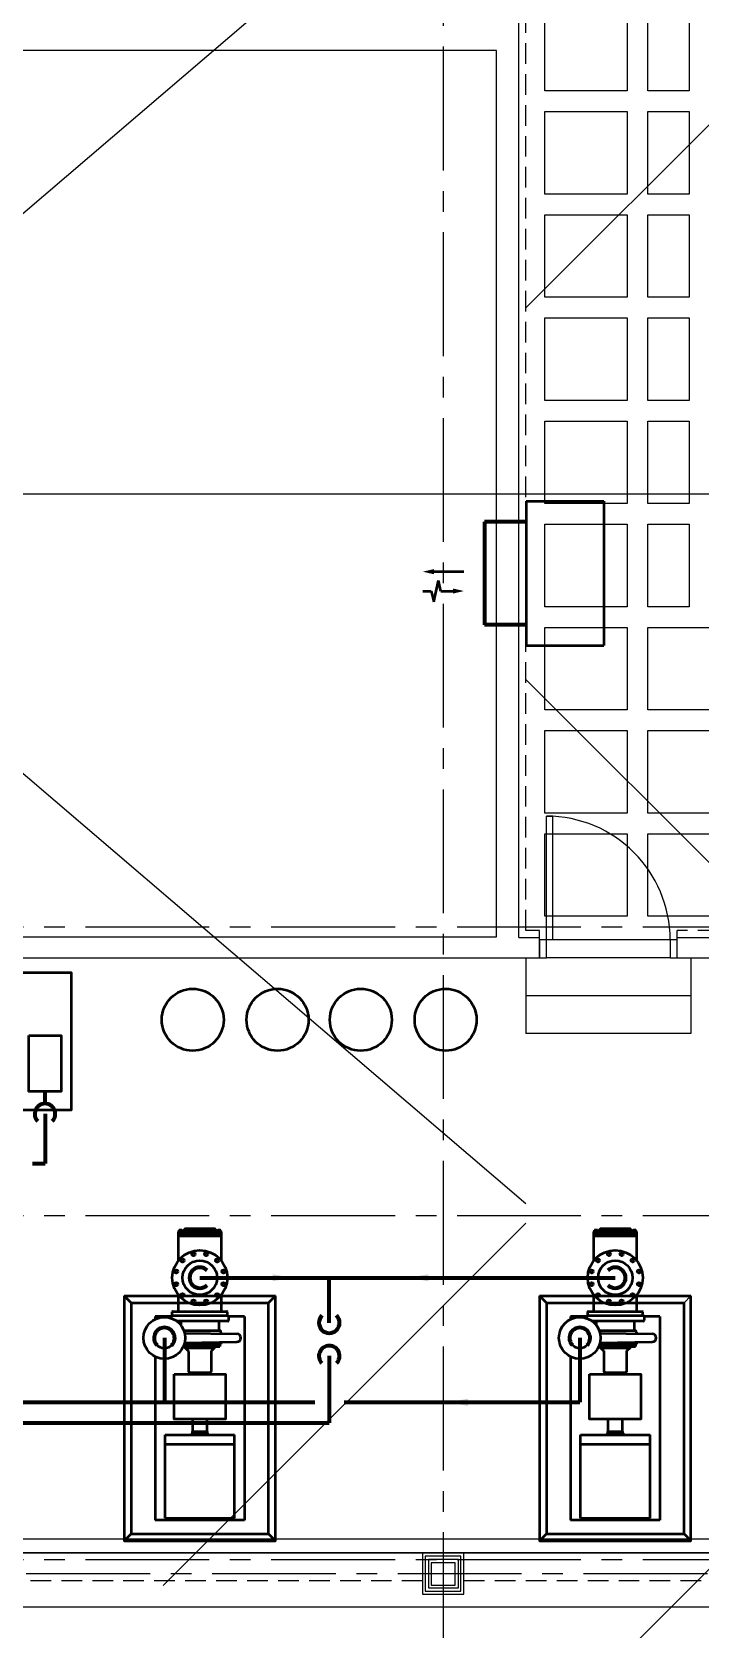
# Model space of a CAD drawing. Header units: inches. Extents: x 5893 to 9323, y 5265 to 7121.
# Drawn here: x 7308.4 to 7502.7, y 5669.9 to 6134.3 of the extents above; entities that cross this region are included whole.
import ezdxf

# ---------------------------------------------------------------- set-up
doc = ezdxf.new("R2010")
doc.units = ezdxf.units.IN
doc.header["$LTSCALE"] = 48
doc.header["$MEASUREMENT"] = 0
doc.linetypes.add('CENTER2', pattern=[1.125, 0.75, -0.125, 0.125, -0.125])
doc.linetypes.add('HIDDEN2', pattern=[0.1875, 0.125, -0.0625])
doc.layers.get('0').update_dxf_attribs({"linetype": 'CONTINUOUS'})
for name, color, linetype in [('A_0_BLDGRD', 35, 'CENTER2'), ('A_9_DR_PLN', 1, 'CONTINUOUS'), ('A_9_SCREEN WALL', 32, 'CONTINUOUS'), ('A_9_WALL', 31, 'CONTINUOUS'), ('A_MS_FINE', 1, 'CONTINUOUS'), ('A_MS_PAVERS', 1, 'CONTINUOUS'), ('A_MS_SLOPE_H', 3, 'CONTINUOUS'), ('A_MS_SLOPE_V', 1, 'CONTINUOUS'), ('columns', 2, 'CONTINUOUS')]:
    doc.layers.add(name, color=color, linetype=linetype)
for name, color, linetype, lineweight in [('M-Hvac-Eqpm', 34, 'CONTINUOUS', 50), ('M-Hvac-Retn', 30, 'CONTINUOUS', 70), ('M-Refg-Pipe', 9, 'CONTINUOUS', 70)]:
    doc.layers.add(name, color=color, linetype=linetype, lineweight=lineweight)

# ---------------------------------------------------------------- blocks, each defined once
blk = doc.blocks.new('ARROWR')
for p, q in [((0.281, 0), (0.135, 0)), ((0.281, 0), (0.31, -0.129)), ((0.367, 0.129), (0.31, -0.129)), ((0.396, 0), (0.367, 0.129)), ((0.5, 0), (0.396, 0))]:
    blk.add_line(p, q)
blk.add_solid([(0.135, 0.031), (0.135, -0.031), (0, 0)])
blk = doc.blocks.new('ARROWS')
blk.add_line((0, 0), (0.365, 0))
blk.add_solid([(0.365, 0.031), (0.365, -0.031), (0.5, 0)])
blk = doc.blocks.new('GDIMARR')
blk.add_solid([(-1, 0.167), (-1, -0.167), (0, 0)])

msp = doc.modelspace()

# ---------------------------------------------------------------- linework, layer by layer
msp.add_line((7498, 5764.7683747), (7500, 5766.7683747))
msp.add_line((7498, 5764.7683747), (7500, 5766.7683747))
at = {"layer": 'A_0_BLDGRD'}
for p, q in [((7428, 6670), (7428, 5330)), ((7428, 6670), (7428, 5330)), ((8872, 5874), (6344, 5874)), ((8872, 5874), (6344, 5874)), ((8872, 5790), (6344, 5790)), ((8872, 5790), (6344, 5790)), ((8872, 5690), (6316, 5690)), ((8872, 5690), (6316, 5690))]:
    msp.add_line(p, q, dxfattribs=at)
at = {"layer": 'A_9_DR_PLN'}
for points in [[(7457.96875, 5906.25), (7459.71875, 5906.25), (7459.71875, 5870.25), (7457.96875, 5870.25)], [(7455.96875, 5865), (7457.96875, 5865), (7457.96875, 5870.25), (7455.96875, 5870.25)], [(7493.96875, 5865), (7495.96875, 5865), (7495.96875, 5870.25), (7493.96875, 5870.25)]]:
    msp.add_lwpolyline(points, close=True, dxfattribs=at)
msp.add_arc((7457.96875, 5870.25), 36, 0, 90, dxfattribs=at)
at = {"layer": 'A_9_SCREEN WALL', "linetype": 'HIDDEN2'}
for p, q in [((7455.96875, 5871), (7455.96875, 5873)), ((7495.96875, 5871), (7495.96875, 5873))]:
    msp.add_line(p, q, dxfattribs=at)
at = {"layer": 'A_9_SCREEN WALL', "color": 66, "linetype": 'CENTER2'}
msp.add_line((6334.7906211, 5686), (7793.1182862, 5686), dxfattribs=at)
at = {"layer": 'A_9_SCREEN WALL', "color": 2, "linetype": 'HIDDEN2'}
for p, q in [((7254, 5684.0029885), (7422, 5684.0029885)), ((7434, 5684.0029885), (7602, 5684.0029885))]:
    msp.add_line(p, q, dxfattribs=at)
at = {"layer": 'A_9_SCREEN WALL'}
msp.add_line((6977.75, 5676.375), (7535.5, 5676.375), dxfattribs=at)
at = {"layer": 'A_9_SCREEN WALL', "linetype": 'HIDDEN2'}
for points in [[(7455.96875, 5873), (7451.96875, 5873), (7451.96875, 6252.5)], [(7543.96875, 5695.0029885), (7543.96875, 5873), (7495.96875, 5873)]]:
    msp.add_lwpolyline(points, dxfattribs=at)
at = {"layer": 'A_9_SCREEN WALL'}
msp.add_lwpolyline([(6969.25, 5692.0029885), (7534, 5692.0029885)], dxfattribs=at)
at = {"layer": 'A_9_SCREEN WALL', "color": 2}
for points in [[(7434, 5692.0029885), (7422, 5692.0029885), (7422, 5679.9970115), (7434, 5679.9970115)], [(7433.1182862, 5691.0473235), (7422.7906211, 5691.0473235), (7422.7906211, 5680.8455662), (7433.1182862, 5680.8455662)]]:
    msp.add_lwpolyline(points, close=True, dxfattribs=at)
at = {"layer": 'A_9_WALL'}
for p, q in [((7449.96875, 5871), (7449.96875, 6252.5)), ((7443.43875, 6128.875), (7076.96875, 6128.875)), ((7443.43875, 5871.125), (7443.43875, 6128.875)), ((7267.96875, 5871.125), (7443.43875, 5871.125)), ((7449.96875, 5871), (7455.96875, 5871)), ((7455.96875, 5865), (7455.96875, 5871)), ((7495.96875, 5865), (7495.96875, 5871)), ((7495.96875, 5871), (7541.96875, 5871)), ((7267.96875, 5865), (7455.96875, 5865)), ((7495.96875, 5865), (7535.96875, 5865)), ((6977.71875, 5696.1279885), (7535.96875, 5696.1279885)), ((7541.96875, 5692.0029885), (6971.21875, 5692.0029885))]:
    msp.add_line(p, q, dxfattribs=at)
at = {"layer": 'A_MS_FINE', "color": 3}
for p, q in [((7494, 5870.25), (7458, 5870.25)), ((7494, 5865), (7458, 5865))]:
    msp.add_line(p, q, dxfattribs=at)
at = {"layer": 'A_MS_FINE'}
for p, q in [((7452, 5865), (7452, 5843)), ((7500, 5865), (7500, 5843)), ((7500, 5854), (7452, 5854)), ((7500, 5843), (7452, 5843))]:
    msp.add_line(p, q, dxfattribs=at)
at = {"layer": 'A_MS_PAVERS'}
for points in [[(7457.5, 6141.125), (7481.5, 6141.125), (7481.5, 6117.125), (7457.5, 6117.125)], [(7487.5, 6141.125), (7499.5, 6141.125), (7499.5, 6117.125), (7487.5, 6117.125)], [(7457.5, 6111.125), (7481.5, 6111.125), (7481.5, 6087.125), (7457.5, 6087.125)], [(7487.5, 6111.125), (7499.5, 6111.125), (7499.5, 6087.125), (7487.5, 6087.125)], [(7457.5, 6081.125), (7481.5, 6081.125), (7481.5, 6057.125), (7457.5, 6057.125)], [(7487.5, 6081.125), (7499.5, 6081.125), (7499.5, 6057.125), (7487.5, 6057.125)], [(7457.5, 6051.125), (7481.5, 6051.125), (7481.5, 6027.125), (7457.5, 6027.125)], [(7487.5, 6051.125), (7499.5, 6051.125), (7499.5, 6027.125), (7487.5, 6027.125)], [(7457.5, 6021.125), (7481.5, 6021.125), (7481.5, 5997.125), (7457.5, 5997.125)], [(7487.5, 6021.125), (7499.5, 6021.125), (7499.5, 5997.125), (7487.5, 5997.125)], [(7457.5, 5991.125), (7481.5, 5991.125), (7481.5, 5967.125), (7457.5, 5967.125)], [(7487.5, 5991.125), (7499.5, 5991.125), (7499.5, 5967.125), (7487.5, 5967.125)], [(7457.5, 5961.125), (7481.5, 5961.125), (7481.5, 5937.125), (7457.5, 5937.125)], [(7487.5, 5961.125), (7511.5, 5961.125), (7511.5, 5937.125), (7487.5, 5937.125)], [(7457.5, 5931.125), (7481.5, 5931.125), (7481.5, 5907.125), (7457.5, 5907.125)], [(7487.5, 5931.125), (7511.5, 5931.125), (7511.5, 5907.125), (7487.5, 5907.125)], [(7457.5, 5901.125), (7481.5, 5901.125), (7481.5, 5877.125), (7457.5, 5877.125)], [(7487.5, 5901.125), (7511.5, 5901.125), (7511.5, 5877.125), (7487.5, 5877.125)]]:
    msp.add_lwpolyline(points, close=True, dxfattribs=at)
at = {"layer": 'A_MS_SLOPE_H'}
for p, q in [((6339.4986472, 6000), (7452, 6000)), ((7452, 6000), (8885, 6000))]:
    msp.add_line(p, q, dxfattribs=at)
at = {"layer": 'A_MS_SLOPE_V'}
for p, q in [((7452, 6206.4524567), (7210.625, 6000)), ((7452, 6054), (7590, 6192)), ((7452, 5793.5475433), (7210.625, 6000)), ((7452, 5946), (7590, 5808)), ((7452, 5787.883588), (7346.616412, 5682.5)), ((7210.625, 5392.625), (7590, 5772))]:
    msp.add_line(p, q, dxfattribs=at)
at = {"layer": 'columns'}
for points in [[(7432.3913875, 5690.0823612), (7423.6828374, 5690.0823612), (7423.6828374, 5681.8263843), (7432.3913875, 5681.8263843)], [(7431.5096737, 5689.1266963), (7424.4734584, 5689.1266963), (7424.4734584, 5682.674939), (7431.5096737, 5682.674939)]]:
    msp.add_lwpolyline(points, close=True, dxfattribs=at)
at = {"layer": 'M-Hvac-Eqpm'}
for p, q in [((7452.142944, 5997.8622781), (7474.642944, 5997.8622781)), ((7452.142944, 5997.8622781), (7452.142944, 5955.8622781)), ((7474.642944, 5997.8622781), (7474.642944, 5955.8622781)), ((7452.142944, 5955.8622781), (7474.642944, 5955.8622781)), ((7352.8588992, 5786.2244433), (7352.8989716, 5786.2645158)), ((7361.6300401, 5786.2683747), (7352.9133735, 5786.2683747)), ((7473.616359, 5786.2244433), (7473.6564315, 5786.2645158)), ((7482.3875, 5786.2683747), (7473.6708334, 5786.2683747)), ((7350.9921767, 5777.0116659), (7350.9921767, 5785.3183748)), ((7350.9921767, 5784.8187081), (7363.4929036, 5784.8187081)), ((7363.4929036, 5784.0688273), (7350.9921767, 5784.0688273)), ((7351.238395, 5785.5683748), (7351.238395, 5785.8308747)), ((7351.2421767, 5785.5683748), (7363.2429036, 5785.5683748)), ((7351.3394313, 5785.8892081), (7351.945649, 5785.8892081)), ((7351.4404676, 5785.5683748), (7351.4404676, 5785.8308747)), ((7351.8446127, 5785.5683748), (7351.8446127, 5785.8308747)), ((7352.0466853, 5785.5683748), (7352.0466853, 5785.8308747)), ((7352.8550402, 5786.0509015), (7352.8550402, 5786.2100414)), ((7361.6883734, 5786.0509015), (7361.6883734, 5786.2100414)), ((7362.438395, 5785.5683748), (7362.438395, 5785.8308747)), ((7363.145649, 5785.8892081), (7362.5394313, 5785.8892081)), ((7362.6404676, 5785.5683748), (7362.6404676, 5785.8308747)), ((7363.0446127, 5785.5683748), (7363.0446127, 5785.8308747)), ((7363.2466853, 5785.5683748), (7363.2466853, 5785.8308747)), ((7363.4929036, 5777.0116659), (7363.4929036, 5785.3183748)), ((7471.7496365, 5777.0116659), (7471.7496365, 5785.3183748)), ((7471.7496365, 5784.8187081), (7484.2503635, 5784.8187081)), ((7484.2503635, 5784.0688273), (7471.7496365, 5784.0688273)), ((7471.9958548, 5785.5683748), (7471.9958548, 5785.8308747)), ((7471.9996365, 5785.5683748), (7484.0003635, 5785.5683748)), ((7472.0968911, 5785.8892081), (7472.7031089, 5785.8892081)), ((7472.1979274, 5785.5683748), (7472.1979274, 5785.8308747)), ((7472.6020726, 5785.5683748), (7472.6020726, 5785.8308747)), ((7472.8041452, 5785.5683748), (7472.8041452, 5785.8308747)), ((7473.6125, 5786.0509015), (7473.6125, 5786.2100414)), ((7482.4458333, 5786.0509015), (7482.4458333, 5786.2100414)), ((7483.1958548, 5785.5683748), (7483.1958548, 5785.8308747)), ((7483.9031089, 5785.8892081), (7483.2968911, 5785.8892081)), ((7483.3979274, 5785.5683748), (7483.3979274, 5785.8308747)), ((7483.8020726, 5785.5683748), (7483.8020726, 5785.8308747)), ((7484.0041452, 5785.5683748), (7484.0041452, 5785.8308747)), ((7484.2503635, 5777.0116659), (7484.2503635, 5785.3183748)), ((7350.9921767, 5762.4558747), (7350.9921767, 5767.0250836)), ((7363.4929036, 5762.4558747), (7363.4929036, 5767.0250836)), ((7471.7496365, 5762.4558747), (7471.7496365, 5767.0250836)), ((7484.2503635, 5762.4558747), (7484.2503635, 5767.0250836)), ((7348.8675402, 5760.7683747), (7344.2425402, 5760.7683747)), ((7344.2425402, 5760.7683747), (7344.2425402, 5759.952641)), ((7348.8675402, 5761.0183747), (7365.6175402, 5761.0183747)), ((7348.8675402, 5761.0183747), (7348.8675402, 5760.2629374)), ((7349.2425402, 5761.0183747), (7349.2425402, 5762.0888747)), ((7349.2425402, 5761.0183747), (7365.2425402, 5761.0183747)), ((7349.3595402, 5762.2058747), (7365.1255402, 5762.2058747)), ((7365.3675402, 5759.3933747), (7350.533966, 5759.3933747)), ((7351.7425402, 5759.3933747), (7351.7425402, 5758.205345)), ((7362.7425402, 5759.3933747), (7362.7425402, 5756.7191792)), ((7365.2425402, 5761.0183747), (7365.2425402, 5762.0888747)), ((7365.6175402, 5761.0183747), (7365.6175402, 5759.6433747)), ((7370.2425402, 5760.7683747), (7365.6175402, 5760.7683747)), ((7370.2425402, 5760.7683747), (7370.2425402, 5701.5183747)), ((7469.625, 5760.7683747), (7465, 5760.7683747)), ((7465, 5760.7683747), (7465, 5759.952641)), ((7469.625, 5761.0183747), (7486.375, 5761.0183747)), ((7469.625, 5761.0183747), (7469.625, 5760.2629374)), ((7470, 5761.0183747), (7470, 5762.0888747)), ((7470, 5761.0183747), (7486, 5761.0183747)), ((7470.117, 5762.2058747), (7485.883, 5762.2058747)), ((7486.125, 5759.3933747), (7471.2914258, 5759.3933747)), ((7472.5, 5759.3933747), (7472.5, 5758.205345)), ((7483.5, 5759.3933747), (7483.5, 5756.7191792)), ((7486, 5761.0183747), (7486, 5762.0888747)), ((7486.375, 5761.0183747), (7486.375, 5759.6433747)), ((7491, 5760.7683747), (7486.375, 5760.7683747)), ((7491, 5760.7683747), (7491, 5701.5183747)), ((7352.5789662, 5756.7191792), (7362.8685901, 5756.7191792)), ((7352.8264039, 5755.9279138), (7367.9982358, 5755.6893747)), ((7363.3842817, 5756.2199659), (7363.3842817, 5756.1028107)), ((7363.3842817, 5756.1028107), (7363.3842817, 5755.7891296)), ((7473.3364261, 5756.7191792), (7483.6260499, 5756.7191792)), ((7473.5838638, 5755.9279138), (7488.7556956, 5755.6893747)), ((7484.1417415, 5756.2199659), (7484.1417415, 5756.1028107)), ((7484.1417415, 5756.1028107), (7484.1417415, 5755.7891296)), ((7344.2425402, 5749.0841085), (7344.2425402, 5701.5183747)), ((7352.4711624, 5752.0587262), (7363.097355, 5752.0587262)), ((7352.6042789, 5752.3836802), (7363.097355, 5752.3836802)), ((7363.3842817, 5752.6810112), (7352.7074099, 5752.6810112)), ((7352.8263821, 5753.1087442), (7367.9982358, 5753.3473747)), ((7352.9886893, 5751.6837262), (7361.496391, 5751.6837262)), ((7352.9886893, 5751.6837262), (7361.5358725, 5751.6837262)), ((7363.097355, 5752.6810112), (7363.097355, 5752.0587262)), ((7363.3842817, 5753.2476198), (7363.3842817, 5752.6810112)), ((7465, 5749.0841085), (7465, 5701.5183747)), ((7473.2286222, 5752.0587262), (7483.8548148, 5752.0587262)), ((7473.3617388, 5752.3836802), (7483.8548148, 5752.3836802)), ((7484.1417415, 5752.6810112), (7473.4648698, 5752.6810112)), ((7473.5838419, 5753.1087442), (7488.7556956, 5753.3473747)), ((7473.7461492, 5751.6837262), (7482.2538508, 5751.6837262)), ((7473.7461492, 5751.6837262), (7482.2933324, 5751.6837262)), ((7483.8548148, 5752.6810112), (7483.8548148, 5752.0587262)), ((7484.1417415, 5753.2476198), (7484.1417415, 5752.6810112)), ((7347.1175402, 5702.1433747), (7347.1175402, 5726.3933747)), ((7347.1175402, 5726.3933747), (7367.3675402, 5726.3933747)), ((7367.3675402, 5702.1433747), (7367.3675402, 5726.3933747)), ((7467.875, 5702.1433747), (7467.875, 5726.3933747)), ((7467.875, 5726.3933747), (7488.125, 5726.3933747)), ((7488.125, 5702.1433747), (7488.125, 5726.3933747)), ((7347.1175402, 5723.6433747), (7367.3675402, 5723.6433747)), ((7467.875, 5723.6433747), (7488.125, 5723.6433747)), ((7370.2425402, 5701.5183747), (7344.2425402, 5701.5183747)), ((7347.1175402, 5702.1433747), (7367.3675402, 5702.1433747)), ((7491, 5701.5183747), (7465, 5701.5183747)), ((7467.875, 5702.1433747), (7488.125, 5702.1433747))]:
    msp.add_line(p, q, dxfattribs=at)
at = {"layer": 'M-Hvac-Eqpm', "color": 8}
for p, q in [((7335.2425402, 5766.7683747), (7337.2425402, 5764.7683747)), ((7335.2425402, 5766.7683747), (7379.2425402, 5766.7683747)), ((7337.2425402, 5764.7683747), (7377.2425402, 5764.7683747)), ((7377.2425402, 5764.7683747), (7379.2425402, 5766.7683747)), ((7456, 5766.7683747), (7458, 5764.7683747)), ((7456, 5766.7683747), (7500, 5766.7683747)), ((7458, 5764.7683747), (7498, 5764.7683747)), ((7335.2425402, 5695.5183747), (7337.2425402, 5697.5183747)), ((7377.2425402, 5697.5183747), (7379.2425402, 5695.5183747)), ((7456, 5695.5183747), (7458, 5697.5183747)), ((7498, 5697.5183747), (7500, 5695.5183747))]:
    msp.add_line(p, q, dxfattribs=at)
at = {"layer": 'M-Hvac-Eqpm'}
for points in [[(7295.8821369, 5820.7911523), (7295.8821369, 5860.7911523), (7319.8821369, 5860.7911523), (7319.8821369, 5820.7911523)], [(7307.5004649, 5842.4974071), (7316.9759174, 5842.4974071), (7316.9759174, 5826.2029877), (7307.5004649, 5826.2029877)], [(7349.7918275, 5744.0183747), (7364.6932528, 5744.0183747), (7364.6932528, 5730.9483747), (7349.7918275, 5730.9483747)], [(7470.5492873, 5744.0183747), (7485.4507127, 5744.0183747), (7485.4507127, 5730.9483747), (7470.5492873, 5730.9483747)]]:
    msp.add_lwpolyline(points, close=True, dxfattribs=at)
at = {"layer": 'M-Hvac-Eqpm', "color": 8}
for points in [[(7335.2425402, 5766.7683747), (7335.2425402, 5695.5183747), (7379.2425402, 5695.5183747), (7379.2425402, 5766.7683747)], [(7337.2425402, 5764.7683747), (7337.2425402, 5697.5183747), (7377.2425402, 5697.5183747), (7377.2425402, 5764.7683747)], [(7456, 5766.7683747), (7456, 5695.5183747), (7500, 5695.5183747), (7500, 5766.7683747)], [(7458, 5764.7683747), (7458, 5697.5183747), (7498, 5697.5183747), (7498, 5764.7683747)]]:
    msp.add_lwpolyline(points, dxfattribs=at)
at = {"layer": 'M-Hvac-Eqpm'}
for points in [[(7361.5358725, 5752.0587262), (7361.5358725, 5751.6837262), (7360.655341, 5750.8031946, 0.1989123674), (7360.5088944, 5750.4496412), (7360.5088944, 5744.8933747, -0.4142135624), (7360.0088944, 5744.3933747), (7354.5156675, 5744.3933747, -0.4142135624), (7354.0156675, 5744.8933747), (7354.0156675, 5750.4496412, 0.1989123674), (7353.8692209, 5750.8031946), (7352.9886893, 5751.6837262), (7352.9886893, 5752.0587262)], [(7482.2933324, 5752.0587262), (7482.2933324, 5751.6837262), (7481.4128008, 5750.8031946, 0.1989123674), (7481.2663542, 5750.4496412), (7481.2663542, 5744.8933747, -0.4142135624), (7480.7663542, 5744.3933747), (7475.2731274, 5744.3933747, -0.4142135624), (7474.7731274, 5744.8933747), (7474.7731274, 5750.4496412, 0.1989123674), (7474.6266808, 5750.8031946), (7473.7461492, 5751.6837262), (7473.7461492, 5752.0587262)], [(7355.2425402, 5744.3933747, -0.4142135624), (7355.4300402, 5744.2058747, 0.4142135624), (7355.6175402, 5744.0183747), (7358.8675402, 5744.0183747, 0.4142135624), (7359.0550402, 5744.2058747, -0.4142135624), (7359.2425402, 5744.3933747)], [(7476, 5744.3933747, -0.4142135624), (7476.1875, 5744.2058747, 0.4142135624), (7476.375, 5744.0183747), (7479.625, 5744.0183747, 0.4142135624), (7479.8125, 5744.2058747, -0.4142135624), (7480, 5744.3933747)], [(7359.6125402, 5726.3933747), (7359.6125402, 5726.7058747, 0.4142135624), (7359.4250402, 5726.8933747), (7355.0600402, 5726.8933747, 0.4142135624), (7354.8725402, 5726.7058747), (7354.8725402, 5726.3933747)], [(7480.37, 5726.3933747), (7480.37, 5726.7058747, 0.4142135624), (7480.1825, 5726.8933747), (7475.8175, 5726.8933747, 0.4142135624), (7475.63, 5726.7058747), (7475.63, 5726.3933747)]]:
    msp.add_lwpolyline(points, format="xyb", dxfattribs=at)
for points in [[(7355.1825402, 5727.2733747), (7355.1825402, 5730.9483747)], [(7359.3025402, 5730.9483747), (7359.3025402, 5727.2733747)], [(7475.94, 5727.2733747), (7475.94, 5730.9483747)], [(7480.06, 5730.9483747), (7480.06, 5727.2733747)], [(7355.1200402, 5726.8933747), (7355.1200402, 5727.2733747), (7359.3650402, 5727.2733747), (7359.3650402, 5726.8933747)], [(7475.8775, 5726.8933747), (7475.8775, 5727.2733747), (7480.1225, 5727.2733747), (7480.1225, 5726.8933747)]]:
    msp.add_lwpolyline(points, dxfattribs=at)
for centre, radius in [((7355.1764201, 5847.0298039), 9), ((7379.8348024, 5847.0298039), 9), ((7404.0365409, 5847.0298039), 9), ((7428.6949232, 5847.0298039), 9), ((7357.2425402, 5772.0183747), 8), ((7352.2044043, 5777.0565105), 0.5), ((7357.2425402, 5772.0183747), 5), ((7355.3984545, 5778.9005962), 0.5), ((7359.0866259, 5778.9005962), 0.5), ((7362.280676, 5777.0565105), 0.5), ((7478, 5772.0183747), 8), ((7472.9618642, 5777.0565105), 0.5), ((7478, 5772.0183747), 5), ((7476.1559143, 5778.9005962), 0.5), ((7479.8440857, 5778.9005962), 0.5), ((7483.0381358, 5777.0565105), 0.5), ((7350.3603186, 5773.8624604), 0.5), ((7364.1247617, 5773.8624604), 0.5), ((7471.1177785, 5773.8624604), 0.5), ((7484.8822215, 5773.8624604), 0.5), ((7350.3603186, 5770.174289), 0.5), ((7364.1247617, 5770.174289), 0.5), ((7471.1177785, 5770.174289), 0.5), ((7484.8822215, 5770.174289), 0.5), ((7352.2044043, 5766.9802389), 0.5), ((7355.3984545, 5765.1361532), 0.5), ((7359.0866259, 5765.1361532), 0.5), ((7362.280676, 5766.9802389), 0.5), ((7472.9618642, 5766.9802389), 0.5), ((7476.1559143, 5765.1361532), 0.5), ((7479.8440857, 5765.1361532), 0.5), ((7483.0381358, 5766.9802389), 0.5), ((7346.9300402, 5754.5183747), 6.0625), ((7467.6875, 5754.5183747), 6.0625), ((7346.9300402, 5754.5183747), 3), ((7467.6875, 5754.5183747), 3)]:
    msp.add_circle(centre, radius, dxfattribs=at)
for centre, radius, start, end in [((7352.9133735, 5786.2100414), 0.0583333, 90, 180), ((7361.6300401, 5786.2100414), 0.0583333, 0, 90), ((7473.6708334, 5786.2100414), 0.0583333, 90, 180), ((7482.3875, 5786.2100414), 0.0583333, 0, 90), ((7351.2421767, 5785.3183748), 0.25, 90, 180), ((7351.3394313, 5785.7725414), 0.1166667, 30, 150), ((7351.6425402, 5785.5100414), 0.3791667, 57.795772496, 122.204227504), ((7351.945649, 5785.7725414), 0.1166667, 30, 150), ((7351.9609627, 5786.1517081), 0.5833333, 270, 307.523513202), ((7354.0217068, 5783.4683748), 2.7999999, 115.376933472, 127.523513202), ((7352.7967069, 5786.0509015), 0.0583333, 295.376932753, 0.000004154), ((7361.7467068, 5786.0509015), 0.0583333, 179.999995846, 244.623067247), ((7360.5217068, 5783.4683748), 2.7999999, 52.476486798, 64.623066528), ((7362.582451, 5786.1517081), 0.5833333, 232.476486798, 270), ((7362.5394313, 5785.7725414), 0.1166667, 30, 150), ((7362.8425402, 5785.5100414), 0.3791667, 57.795772496, 122.204227504), ((7363.145649, 5785.7725414), 0.1166667, 30, 150), ((7363.2429036, 5785.3183748), 0.25, 0, 90), ((7471.9996365, 5785.3183748), 0.25, 90, 180), ((7472.0968911, 5785.7725414), 0.1166667, 30, 150), ((7472.4, 5785.5100414), 0.3791667, 57.795772496, 122.204227504), ((7472.7031089, 5785.7725414), 0.1166667, 30, 150), ((7472.7184225, 5786.1517081), 0.5833333, 270, 307.523513202), ((7474.7791667, 5783.4683748), 2.7999999, 115.376933472, 127.523513202), ((7473.5541667, 5786.0509015), 0.0583333, 295.376932753, 0.000004154), ((7482.5041666, 5786.0509015), 0.0583333, 179.999995846, 244.623067247), ((7481.2791667, 5783.4683748), 2.7999999, 52.476486798, 64.623066528), ((7483.3399108, 5786.1517081), 0.5833333, 232.476486798, 270), ((7483.2968911, 5785.7725414), 0.1166667, 30, 150), ((7483.6, 5785.5100414), 0.3791667, 57.795772496, 122.204227504), ((7483.9031089, 5785.7725414), 0.1166667, 30, 150), ((7484.0003635, 5785.3183748), 0.25, 0, 90), ((7349.3595402, 5762.0888747), 0.117, 90, 180), ((7350.7421767, 5762.4558747), 0.25, 270, 0), ((7363.7429036, 5762.4558747), 0.25, 180, 270), ((7365.1255402, 5762.0888747), 0.117, 0, 90), ((7365.3675402, 5759.6433747), 0.25, 270, 0), ((7470.117, 5762.0888747), 0.117, 90, 180), ((7471.4996365, 5762.4558747), 0.25, 270, 0), ((7484.5003635, 5762.4558747), 0.25, 180, 270), ((7485.883, 5762.0888747), 0.117, 0, 90), ((7486.125, 5759.6433747), 0.25, 270, 0), ((7362.8848051, 5756.2199659), 0.4994765, 0, 91.860382375), ((7367.9982358, 5754.5183747), 1.171, 270, 90), ((7483.642265, 5756.2199659), 0.4994765, 0, 91.860382375), ((7488.7556956, 5754.5183747), 1.171, 270, 90)]:
    msp.add_arc(centre, radius, start, end, dxfattribs=at)
at = {"layer": 'M-Hvac-Retn'}
for p, q in [((7439.9570569, 5991.8622781), (7439.9570569, 5961.8622781)), ((7452.142944, 5991.8622781), (7439.9570569, 5991.8622781)), ((7452.142944, 5961.8622781), (7439.9570569, 5961.8622781))]:
    msp.add_line(p, q, dxfattribs=at)
at = {"layer": 'M-Refg-Pipe'}
for p, q in [((7312.2381912, 5822.6521514), (7312.2381912, 5826.2029877)), ((7312.2381912, 5819.6521514), (7312.2381912, 5805.2250067)), ((7308.6009788, 5805.2250067), (7312.2381912, 5805.2250067)), ((7357.2425402, 5772.0183747), (7478, 5772.0183747)), ((7394.8689042, 5758.9478384), (7394.8689042, 5772.0183747)), ((7346.9300402, 5754.5183747), (7346.9300402, 5735.8240928)), ((7467.6875, 5754.5183747), (7467.6875, 5735.8240928)), ((7394.8689042, 5749.2744604), (7394.8689042, 5729.8240928)), ((7187.3085458, 5735.8240928), (7390.6600575, 5735.8240928)), ((7399.1654158, 5735.8240928), (7467.6875, 5735.8240928)), ((7187.3085458, 5729.8240928), (7394.8689042, 5729.8240928))]:
    msp.add_line(p, q, dxfattribs=at)
for centre, start, end in [((7312.2381912, 5819.6521514), 315, 225), ((7357.2425402, 5772.0183747), 45, 315), ((7478, 5772.0183747), 225, 135), ((7394.8689042, 5758.9478384), 135, 45), ((7346.9300402, 5754.5183747), 315, 225), ((7467.6875, 5754.5183747), 315, 225), ((7394.8689042, 5749.2744604), 315, 225)]:
    msp.add_arc(centre, 3, start, end, dxfattribs=at)

# ---------------------------------------------------------------- block references
at = {"layer": 'M-Hvac-Eqpm', "xscale": 24, "yscale": 24, "zscale": 24, "rotation": 180}
for name, p in [('ARROWS', (7434.0292518, 5977.3208158)), ('ARROWR', (7434.0292518, 5971.6947019))]:
    msp.add_blockref(name, p, dxfattribs=at)
at = {"layer": 'M-Refg-Pipe', "yscale": 6, "zscale": 6}
for p, xscale in [((7384.3765626, 5772.0183747), 6), ((7417.6892295, 5772.0183747), -6), ((7429.1849217, 5735.8240928), -6)]:
    msp.add_blockref('GDIMARR', p, dxfattribs=dict(at, xscale=xscale))

doc.saveas('drawing.dxf')
